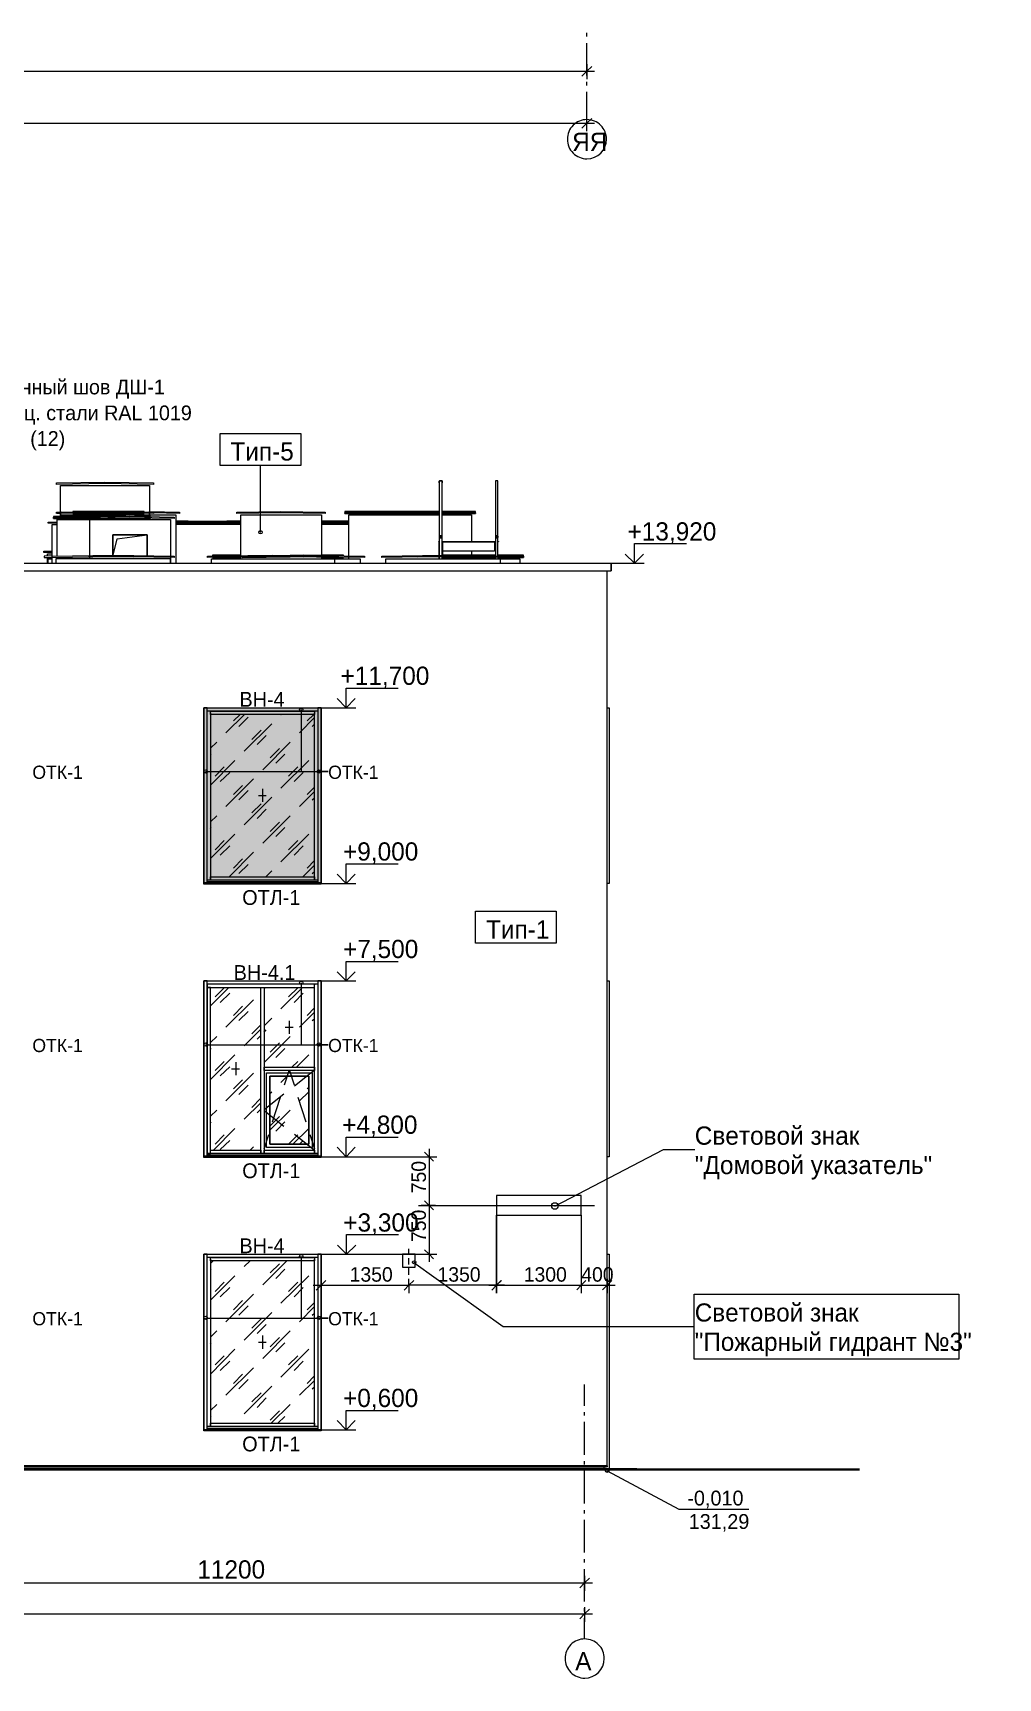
# Model space of a CAD drawing. Header units: millimetres. Extents: x 2294 to 908349, y -83289 to 219220.
# Drawn here: x 399182 to 414501, y 39424 to 65535 of the extents above; entities that cross this region are included whole.
import ezdxf

# ---------------------------------------------------------------- set-up
doc = ezdxf.new("R2010")
doc.units = ezdxf.units.MM
doc.layers.add('PDF _Геометрия', color=7, linetype='Continuous')
doc.layers.add('PDF _Текст', color=7, linetype='Continuous')

msp = doc.modelspace()

# ---------------------------------------------------------------- hatches: boundary and pattern name
at = {"transparency": 33554551}
h = msp.add_hatch(color=3, dxfattribs=at)
h.dxf.hatch_style = 1
h.paths.add_polyline_path([(401894.5, 54829.3), (403752.4, 54829.3), (403752.4, 52022.8), (401894.5, 52022.8)])

# ---------------------------------------------------------------- linework, layer by layer
at = {"layer": 'PDF _Геометрия', "lineweight": 9}
for points in [[(407975.4, 65478.5), (407975.4, 65535.3)], [(407975.4, 64857.7), (407975.4, 65373.6)], [(407975.4, 65037), (407975.4, 64927.7), (407975.4, 64800.9)], [(317601.8, 64927.7), (367909.9, 64927.7), (368373.3, 64927.7), (408097.8, 64927.7)], [(407975.4, 64700.4), (407975.4, 64757.2)], [(407975.4, 63974.7), (407975.4, 64101.5), (407975.4, 64153.9), (407975.4, 64599.8)], [(317601.8, 64101.5), (408097.8, 64101.5)], [(402795.1, 57605.3), (402795.1, 58672)], [(399621.3, 57937.5), (399621.3, 57928.8), (399621.3, 58352.8), (399726.2, 58352.8), (400924, 58352.8), (401033.3, 58352.8), (401033.3, 57928.8), (401033.3, 57937.5), (401509.8, 57928.8), (401509.8, 57906.9), (401094.5, 57915.7)], [(405632.2, 58396.5), (405632.2, 58422.8), (405636.6, 58422.8), (405636.6, 58427.2), (405641, 58427.2), (405667.2, 58427.2), (405641, 58427.2), (405636.6, 58427.2), (405636.6, 58422.8), (405632.2, 58422.8), (405632.2, 57544.1)], [(405675.9, 57544.1), (405675.9, 58422.8), (405675.9, 58427.2), (405671.6, 58427.2), (405667.2, 58427.2), (405671.6, 58427.2), (405675.9, 58427.2), (405675.9, 58422.8), (405675.9, 58396.5)], [(406563.4, 57544.1), (406563.4, 58422.8), (406563.4, 58427.2), (406559, 58427.2), (406554.6, 58427.2), (406532.8, 58427.2), (406528.4, 58427.2), (406524, 58427.2), (406524, 58422.8), (406524, 57544.1)], [(399568.8, 57753.9), (399424.6, 57753.9), (399424.6, 57771.4), (399568.8, 57775.8)], [(399485.8, 57120), (399485.8, 57732.1), (399568.8, 57732.1)], [(400657.4, 57858.8), (399507.6, 57858.8), (399507.6, 57850.1), (400023.5, 57850.1), (400722.9, 57863.2), (401426.8, 57850.1), (401426.8, 57828.2), (400722.9, 57841.4), (400023.5, 57828.2), (400023.5, 57850.1)], [(399507.6, 57841.4), (399507.6, 57828.2), (401046.4, 57828.2), (401046.4, 57837), (401046.4, 57828.2), (399507.6, 57828.2), (399507.6, 57850.1)], [(399813.7, 57911.3), (399555.7, 57906.9), (399555.7, 57928.8), (399813.7, 57933.2)], [(399621.3, 57906.9), (399568.8, 57906.9)], [(399568.8, 57233.7), (399568.8, 57810.8), (399678.1, 57810.8), (400875.9, 57810.8)], [(399621.3, 57858.8), (399621.3, 57906.9), (399621.3, 57858.8), (399621.3, 57885.1), (399726.2, 57885.1), (400924, 57885.1), (401033.3, 57885.1)], [(399621.3, 57810.8), (399621.3, 57828.2)], [(399625.7, 57885.1), (401028.9, 57885.1)], [(399813.7, 57915.7), (399813.7, 57906.9), (400950.3, 57906.9), (400950.3, 57928.8), (401094.5, 57928.8), (401094.5, 57906.9), (400950.3, 57911.3)], [(399813.7, 57928.8), (399813.7, 57906.9), (400950.3, 57906.9), (400950.3, 57915.7)], [(399879.2, 57858.8), (399879.2, 57885.1), (399984.1, 57885.1), (400779.8, 57885.1), (400889.1, 57885.1), (400889.1, 57858.8)], [(399879.2, 57810.8), (399879.2, 57828.2)], [(399883.6, 57885.1), (400884.7, 57885.1)], [(400014.7, 57885.1), (400635.5, 57885.1)], [(400084.7, 57242.5), (400084.7, 57810.8), (400194, 57810.8), (401256.3, 57810.8), (401365.6, 57810.8), (401365.6, 57233.7)], [(401046.4, 57858.8), (400792.9, 57858.8)], [(400889.1, 57828.2), (400889.1, 57810.8)], [(401033.3, 57858.8), (401033.3, 57906.9), (401033.3, 57858.8), (401033.3, 57885.1), (401339.3, 57885.1), (401448.6, 57885.1), (401448.6, 57120)], [(401033.3, 57828.2), (401033.3, 57810.8)], [(402480.3, 57784.5), (402261.7, 57784.5), (402261.7, 57780.2), (401645.3, 57780.2), (401645.3, 57784.5), (401448.6, 57784.5)], [(401448.6, 57771.4), (402480.3, 57771.4)], [(402480.3, 57732.1), (401448.6, 57732.1)], [(401645.3, 57780.2), (402261.7, 57780.2)], [(402480.3, 57238.1), (402480.3, 57885.1), (402589.6, 57885.1), (403651.9, 57885.1), (403761.2, 57885.1), (403761.2, 57242.5)], [(404194, 57784.5), (403761.2, 57784.5)], [(403761.2, 57771.4), (404194, 57771.4)], [(404194, 57732.1), (403761.2, 57732.1)], [(405636.6, 57941.9), (404132.8, 57941.9), (404132.8, 57928.8), (405636.6, 57928.8)], [(404132.8, 57928.8), (404132.8, 57906.9), (405636.6, 57906.9), (404132.8, 57906.9), (404132.8, 57920)], [(404194, 57233.7), (404194, 57885.1), (404303.3, 57885.1), (405636.6, 57885.1), (404198.3, 57885.1)], [(405675.9, 57928.8), (406209.3, 57928.8), (406209.3, 57941.9), (405675.9, 57941.9)], [(406209.3, 57920), (406209.3, 57906.9), (405675.9, 57906.9), (406209.3, 57906.9), (406209.3, 57928.8)], [(406139.3, 57885.1), (405675.9, 57885.1), (406038.8, 57885.1), (406143.7, 57885.1), (406143.7, 57456.7)], [(400456.3, 57246.8), (400517.5, 57504.7), (400998.3, 57570.3)], [(405627.8, 57316.8), (405627.8, 57246.8), (405627.8, 57456.7), (405636.6, 57456.7), (405623.5, 57456.7), (405623.5, 57461), (405636.6, 57461)], [(405632.2, 57640.3), (405632.2, 57614), (405632.2, 57246.8)], [(405675.9, 57246.8), (405675.9, 57614), (405675.9, 57640.3)], [(405675.9, 57461), (406524, 57461)], [(406524, 57456.7), (405675.9, 57456.7), (405684.7, 57456.7), (405684.7, 57246.8), (405684.7, 57251.2), (406510.9, 57251.2), (406510.9, 57233.7)], [(406524, 57640.3), (406524, 57614), (406524, 57233.7)], [(406563.4, 57233.7), (406563.4, 57614), (406563.4, 57640.3)], [(406563.4, 57461), (406572.1, 57461), (406572.1, 57456.7), (406563.4, 57456.7)], [(399485.8, 57290.5), (399354.6, 57286.2), (399354.6, 57308), (399485.8, 57312.4)], [(399485.8, 57233.7), (399359, 57229.3), (399359, 57211.9), (399485.8, 57211.9), (399485.8, 57229.3), (400456.3, 57246.8), (401426.8, 57229.3), (401426.8, 57211.9), (400456.3, 57225), (400784.1, 57220.6)], [(399415.8, 57233.7), (399415.8, 57268.7), (399485.8, 57268.7)], [(399415.8, 57120), (399415.8, 57211.9)], [(399424.6, 57120), (399424.6, 57190), (399485.8, 57190)], [(399485.8, 57211.9), (400456.3, 57225), (400062.8, 57220.6)], [(401365.6, 57211.9), (401365.6, 57120), (401365.6, 57190), (401256.3, 57190), (399656.3, 57190), (399547, 57190), (399547, 57120)], [(399568.8, 57190), (399568.8, 57211.9)], [(400062.8, 57238.1), (400456.3, 57246.8), (400784.1, 57242.5)], [(400084.7, 57190), (400084.7, 57220.6)], [(402594, 57220.6), (402991.8, 57225), (401951.4, 57211.9), (401951.4, 57229.3), (402991.8, 57246.8), (404027.8, 57229.3), (404027.8, 57211.9), (402991.8, 57225), (403472.7, 57220.6)], [(402016.9, 57120), (402016.9, 57190), (402121.8, 57190), (403857.4, 57190), (403966.6, 57190), (403966.6, 57120)], [(402480.3, 57246.8), (402034.4, 57246.8), (402034.4, 57233.7)], [(402480.3, 57190), (402480.3, 57220.6)], [(402502.2, 57220.6), (402502.2, 57211.9), (403262.8, 57220.6), (403061.7, 57220.6)], [(402594, 57242.5), (402991.8, 57246.8), (403472.7, 57238.1)], [(402672.7, 57190), (404272.7, 57190), (404377.6, 57190), (404377.6, 57120)], [(403835.5, 57242.5), (403472.7, 57246.8), (403262.8, 57242.5), (403472.7, 57246.8), (404443.1, 57229.3), (404443.1, 57211.9), (404027.8, 57216.2)], [(404110.9, 57238.1), (404110.9, 57246.8), (403761.2, 57246.8)], [(403761.2, 57216.2), (403761.2, 57190)], [(404194, 57190), (404194, 57216.2)], [(405282.5, 57220.6), (405689, 57225), (404718.6, 57211.9), (404718.6, 57229.3), (405689, 57246.8), (406663.9, 57229.3), (406969.9, 57229.3), (406969.9, 57246.8), (406563.4, 57246.8)], [(404784.1, 57120), (404784.1, 57190), (404889, 57190), (406493.4, 57190), (406598.3, 57190), (406598.3, 57120)], [(405282.5, 57238.1), (405689, 57246.8), (406161.2, 57238.1)], [(405632.2, 57225), (405632.2, 57190)], [(405675.9, 57190), (405675.9, 57225)], [(406510.9, 57211.9), (406510.9, 57198.7), (405684.7, 57198.7), (405684.7, 57225), (405684.7, 57190)], [(406663.9, 57229.3), (406663.9, 57211.9), (405689, 57225), (406161.2, 57216.2)], [(406143.7, 57312.4), (406143.7, 57251.2)], [(406524, 57211.9), (406510.9, 57211.9), (406524, 57211.9), (406524, 57190), (406143.7, 57190), (406143.7, 57198.7)], [(406524, 57246.8), (406510.9, 57246.8)], [(406969.9, 57229.3), (406969.9, 57211.9), (406563.4, 57211.9), (406563.4, 57190), (406799.4, 57190), (406908.7, 57190), (406908.7, 57120)], [(406563.4, 57211.9), (406969.9, 57211.9), (406969.9, 57225)], [(407826.7, 57120), (408648.6, 57120), (408731.7, 57120), (408731.7, 57430.4), (409557.9, 57430.4)], [(356452, 56997.6), (356452, 57120), (408360.1, 57120), (408360.1, 56997.6)], [(356452, 57120), (356452, 56997.6), (408360.1, 56997.6), (408360.1, 57120)], [(378178.7, 44407.5), (378178.7, 42794.4), (378196.2, 42794.4), (396233.3, 42794.4), (396233.3, 56997.6), (396233.3, 42790), (396250.8, 42790), (396250.8, 56997.6), (396250.8, 42794.4), (408298.9, 42794.4), (408298.9, 56997.6)], [(408574.3, 57120), (408884.7, 57120)], [(403551.3, 54825), (403870.5, 54825), (404154.6, 54825), (404154.6, 55135.4), (404980.9, 55135.4)], [(401999.4, 54746.3), (401999.4, 52088.4), (401947, 52088.4), (401947, 54746.3), (401947, 54825), (401894.5, 54825), (401894.5, 54746.3), (401894.5, 52114.6), (401894.5, 52035.9), (401894.5, 54825), (403756.8, 54825), (403756.8, 52035.9), (403756.8, 52114.6), (403756.8, 54746.3), (403756.8, 54825), (403704.4, 54825), (403704.4, 54746.3), (403704.4, 52088.4), (403651.9, 52088.4), (403651.9, 54746.3)], [(401947, 52049), (401947, 52114.6), (401947, 54746.3)], [(403651.9, 54763.8), (403651.9, 54772.5), (403651.9, 54720.1), (401999.4, 54720.1), (401999.4, 54772.5), (403651.9, 54772.5)], [(401999.4, 54763.8), (401999.4, 54772.5)], [(402244.2, 54427.2), (402541.5, 54720.1)], [(402366.6, 54615.1), (402471.6, 54720.1)], [(402449.7, 54527.7), (402598.3, 54676.3)], [(403118.6, 54720.1), (403122.9, 54720.1)], [(403411.5, 54427.2), (403651.9, 54667.6)], [(403437.7, 54794.4), (403437.7, 53810.8), (403870.5, 53810.8), (403721.8, 53810.8)], [(403533.9, 54615.1), (403638.8, 54720.1)], [(403704.4, 54746.3), (403704.4, 52114.6), (403704.4, 52049)], [(403997.2, 54825), (404307.6, 54825)], [(408298.9, 54825), (408329.5, 54825), (408329.5, 54746.3), (408329.5, 53430.4), (408329.5, 52114.6), (408329.5, 52035.9), (408298.9, 52035.9)], [(402537.1, 54134.3), (402974.3, 54571.4)], [(402655.2, 54322.2), (402803.8, 54470.9)], [(402742.6, 54239.2), (402886.9, 54383.4)], [(403616.9, 54527.7), (403651.9, 54562.7)], [(401999.4, 54182.4), (402100, 54278.5)], [(401999.4, 54077.4), (402012.6, 54090.5)], [(402830, 53841.4), (403267.2, 54278.5)], [(402948.1, 54029.3), (403096.7, 54178)], [(403035.5, 53946.3), (403179.8, 54090.5)], [(401920.7, 53810.8), (403870.5, 53810.8)], [(401999.4, 53596.6), (402388.5, 53990)], [(402073.8, 53740.8), (402218, 53885.1)], [(402156.8, 53653.4), (402305.4, 53797.7)], [(403118.6, 53548.5), (403560.1, 53990)], [(403241, 53740.8), (403385.2, 53885.1)], [(403328.4, 53653.4), (403472.7, 53797.7)], [(402244.2, 53259.9), (402681.4, 53697.1)], [(402366.6, 53447.9), (402510.9, 53592.2)], [(402825.7, 53535.4), (402825.7, 53329.9)], [(403533.9, 53447.9), (403651.9, 53566)], [(402449.7, 53360.5), (402598.3, 53509.1)], [(402537.1, 52967.1), (402974.3, 53404.2)], [(402655.2, 53155), (402803.8, 53299.3)], [(402764.5, 53430.4), (402886.9, 53430.4)], [(403411.5, 53259.9), (403651.9, 53496)], [(403616.9, 53360.5), (403651.9, 53395.5)], [(401999.4, 53015.1), (402100, 53111.3)], [(402742.6, 53067.6), (402886.9, 53216.2)], [(402830, 52674.2), (403267.2, 53111.3)], [(402948.1, 52862.1), (403096.7, 53010.8)], [(401999.4, 52910.2), (402012.6, 52923.3)], [(401999.4, 52429.4), (402388.5, 52818.4)], [(403035.5, 52779.1), (403179.8, 52923.3)], [(403118.6, 52381.3), (403560.1, 52818.4)], [(402073.8, 52569.2), (402218, 52717.9)], [(402156.8, 52486.2), (402305.4, 52630.4)], [(402296.7, 52140.8), (402681.4, 52529.9)], [(403241, 52569.2), (403385.2, 52717.9)], [(403328.4, 52486.2), (403472.7, 52630.4)], [(402366.6, 52280.7), (402510.9, 52425)], [(402449.7, 52193.3), (402598.3, 52337.5)], [(402878.1, 52140.8), (402974.3, 52237)], [(403463.9, 52140.8), (403651.9, 52328.8)], [(403533.9, 52280.7), (403651.9, 52398.7)], [(403616.9, 52193.3), (403651.9, 52223.9)], [(403678.1, 52035.9), (403901.1, 52035.9), (404154.6, 52035.9), (404154.6, 52346.3), (404980.9, 52346.3)], [(403756.8, 52031.5), (403756.8, 52022.8), (401894.5, 52022.8), (401894.5, 52049), (401894.5, 52053.4)], [(401894.5, 52049), (403756.8, 52049)], [(401894.5, 52022.8), (401894.5, 52031.5)], [(403704.4, 52088.4), (401947, 52088.4)], [(403704.4, 52062.1), (401947, 52062.1), (403704.4, 52062.1)], [(403704.4, 52062.1), (401947, 52062.1)], [(403756.8, 52053.4), (403756.8, 52049), (403756.8, 52022.8)], [(403997.2, 52035.9), (404307.6, 52035.9)], [(403472.7, 50488.4), (403853, 50488.4), (404154.6, 50488.4), (404154.6, 50798.8), (404980.9, 50798.8)], [(401947, 47712.4), (401947, 47778), (401947, 49093.8), (401947, 47751.8), (401999.4, 47751.8), (401999.4, 49093.8), (401999.4, 50383.5), (401947, 50383.5), (401947, 49093.8), (401947, 50409.7), (401947, 50488.4), (401894.5, 50488.4), (401894.5, 50409.7), (401894.5, 49093.8), (401894.5, 47778), (401894.5, 47699.3), (401894.5, 50488.4), (403756.8, 50488.4), (403756.8, 47699.3), (403756.8, 47778), (403756.8, 49093.8), (403756.8, 50409.7), (403756.8, 50488.4), (403704.4, 50488.4), (403704.4, 50409.7), (403704.4, 49093.8), (403704.4, 47751.8), (403651.9, 47751.8), (403651.9, 49093.8), (403651.9, 50409.7)], [(403437.7, 50457.8), (403437.7, 49474.2), (403870.5, 49474.2), (403721.8, 49474.2)], [(403651.9, 50435.9), (403651.9, 50427.2)], [(403704.4, 50409.7), (403704.4, 49093.8), (403704.4, 47778), (403704.4, 47712.4)], [(403997.2, 50488.4), (404307.6, 50488.4)], [(408298.9, 50488.4), (408329.5, 50488.4), (408329.5, 50409.7), (408329.5, 49093.8), (408329.5, 47778), (408329.5, 47699.3), (408298.9, 47699.3)], [(401999.4, 50094.9), (402292.3, 50383.5)], [(402073.8, 50234.8), (402218, 50379.1)], [(402156.8, 50147.4), (402305.4, 50296)], [(402244.2, 49753.9), (402681.4, 50191.1)], [(402851.9, 50361.6), (402873.8, 50383.5)], [(403118.6, 50046.8), (403459.5, 50383.5)], [(403241, 50234.8), (403385.2, 50379.1)], [(403328.4, 50147.4), (403472.7, 50296)], [(402366.6, 49941.9), (402510.9, 50086.2)], [(402449.7, 49858.9), (402598.3, 50003.1)], [(402851.9, 49775.8), (402974.3, 49898.2)], [(403411.5, 49753.9), (403651.9, 49994.4)], [(403533.9, 49941.9), (403651.9, 50060)], [(403616.9, 49858.9), (403651.9, 49889.5)], [(402537.1, 49461.1), (402799.4, 49723.3)], [(402655.2, 49649), (402799.4, 49793.3)], [(402742.6, 49566), (402799.4, 49622.8)], [(402851.9, 49675.3), (402886.9, 49710.2)], [(403188.5, 49753.9), (403315.3, 49753.9)], [(403249.7, 49854.5), (403249.7, 49649)], [(401920.7, 49474.2), (403870.5, 49474.2)], [(401999.4, 49509.1), (402100, 49605.3)], [(401999.4, 49404.2), (402012.6, 49417.3)], [(402851.9, 49194.4), (403267.2, 49605.3)], [(402948.1, 49356.1), (403096.7, 49504.8)], [(403035.5, 49273.1), (403179.8, 49417.3)], [(401999.4, 48923.3), (402388.5, 49316.8)], [(402073.8, 49067.6), (402218, 49211.9)], [(402156.8, 48980.2), (402305.4, 49124.4)], [(402336, 49093.8), (402462.8, 49093.8)], [(402401.6, 49198.8), (402401.6, 48993.3)], [(403293.4, 49120.1), (403385.2, 49211.9)], [(403363.4, 49120.1), (403560.1, 49316.8)], [(403468.3, 49120.1), (403472.7, 49124.4)], [(402244.2, 48586.7), (402681.4, 49023.9)], [(402366.6, 48774.7), (402510.9, 48919)], [(402449.7, 48687.3), (402598.3, 48835.9)], [(403118.6, 48875.3), (403219.1, 48975.8)], [(403175.4, 48840.3), (403249.7, 49067.6)], [(403254.1, 49067.6), (403328.4, 48840.3)], [(403647.5, 49067.6), (403332.8, 48818.4)], [(402655.2, 48481.8), (402799.4, 48626.1)], [(403166.6, 48691.7), (402851.9, 48442.5)], [(402943.7, 48700.4), (402974.3, 48731)], [(402987.4, 48250.1), (403114.2, 48643.6)], [(403389.6, 48643.6), (403516.4, 48250.1)], [(403411.5, 48586.7), (403560.1, 48731)], [(403533.9, 48774.7), (403560.1, 48800.9)], [(401999.4, 48341.9), (402100, 48438.1)], [(402537.1, 48293.8), (402799.4, 48556.1)], [(402742.6, 48394.4), (402799.4, 48451.2)], [(403166.6, 48180.2), (402851.9, 48429.4)], [(402943.7, 48119), (403267.2, 48438.1)], [(402948.1, 48188.9), (403096.7, 48337.6)], [(401999.4, 48237), (402012.6, 48250.1)], [(402047.5, 47804.2), (402388.5, 48145.2)], [(402851.9, 47826.1), (402926.2, 48053.4)], [(403035.5, 48105.9), (403179.8, 48250.1)], [(403306.5, 47896), (403560.1, 48145.2)], [(403647.5, 47804.2), (403332.8, 48053.4)], [(403577.6, 48053.4), (403651.9, 47826.1)], [(402073.8, 47896), (402218, 48044.7)], [(402156.8, 47813), (402305.4, 47957.2)], [(402628.9, 47804.2), (402681.4, 47856.7)], [(403241, 47896), (403385.2, 48044.7)], [(403411.5, 47896), (403472.7, 47957.2)], [(403612.5, 47699.3), (403831.1, 47699.3), (404154.6, 47699.3), (404154.6, 48009.7), (404980.9, 48009.7)], [(405470.5, 47826.1), (405470.5, 46925.5), (405396.2, 46999.9)], [(407468.3, 46912.4), (409190.7, 47813), (409689, 47813)], [(401894.5, 47712.4), (401894.5, 47712.4)], [(401894.5, 47686.2), (401894.5, 47690.6)], [(403704.4, 47751.8), (401947, 47751.8)], [(403704.4, 47721.2), (401947, 47721.2), (403704.4, 47721.2)], [(403704.4, 47721.2), (401947, 47721.2)], [(403756.8, 47712.4), (403756.8, 47712.4)], [(403756.8, 47699.3), (405470.5, 47699.3), (405592.9, 47699.3)], [(403756.8, 47690.6), (403756.8, 47686.2)], [(403997.2, 47699.3), (404307.6, 47699.3)], [(405540.4, 47629.4), (405470.5, 47699.3), (405396.2, 47773.6)], [(405304.3, 46925.5), (408093.4, 46925.5)], [(405571, 46925.5), (405470.5, 46925.5), (405343.7, 46925.5)], [(405540.4, 46855.6), (405470.5, 46925.5), (405470.5, 46029.4)], [(407883.6, 46772.5), (407883.6, 45662.2), (407883.6, 45535.4)], [(403573.2, 46151.8), (403931.7, 46151.8), (404159, 46151.8), (404159, 46462.2), (404985.2, 46462.2)], [(405147, 46156.1), (405147, 46234.8)], [(405540.4, 46077.5), (405470.5, 46151.8), (405396.2, 46221.7)], [(401999.4, 46073.1), (401999.4, 43415.2), (401947, 43415.2), (401947, 46073.1), (401947, 46151.8), (401894.5, 46151.8), (401894.5, 46073.1), (401894.5, 43441.4), (401894.5, 43362.7), (401894.5, 46151.8), (403756.8, 46151.8), (403756.8, 43362.7), (403756.8, 43441.4), (403756.8, 46073.1), (403756.8, 46151.8), (403704.4, 46151.8), (403704.4, 46073.1), (403704.4, 43415.2), (403651.9, 43415.2), (403651.9, 46073.1)], [(401947, 43371.4), (401947, 43441.4), (401947, 46073.1)], [(403651.9, 46090.6), (403651.9, 46099.3), (403651.9, 46046.9), (401999.4, 46046.9), (401999.4, 46099.3), (403651.9, 46099.3)], [(401999.4, 46090.6), (401999.4, 46099.3)], [(401999.4, 46003.1), (402043.2, 46046.9)], [(402537.1, 45955), (402628.9, 46046.9)], [(402830, 45666.5), (403210.4, 46046.9)], [(402948.1, 45854.5), (403096.7, 45998.8)], [(403437.7, 46116.8), (403437.7, 45137.6), (403870.5, 45137.6), (403721.8, 45137.6)], [(403704.4, 46073.1), (403704.4, 43441.4), (403704.4, 43371.4)], [(403756.8, 46151.8), (405470.5, 46151.8), (405592.9, 46151.8)], [(404001.6, 46151.8), (404312, 46151.8)], [(405147, 45990), (405147, 46090.6)], [(405230, 46020.6), (406646.4, 45002), (409675.9, 45002)], [(408298.9, 46151.8), (408329.5, 46151.8), (408329.5, 46073.1), (408329.5, 45146.3), (408329.5, 42741.9), (408246.4, 42741.9), (408246.4, 42772.5)], [(401999.4, 45902.6), (402012.6, 45915.7)], [(401999.4, 45421.7), (402388.5, 45810.8)], [(402073.8, 45561.6), (402218, 45705.9)], [(403035.5, 45767.1), (403179.8, 45915.7)], [(403118.6, 45373.6), (403560.1, 45810.8)], [(403241, 45561.6), (403385.2, 45705.9)], [(403756.8, 45771.4), (403756.8, 45662.2), (403756.8, 45535.4)], [(405147, 45823.9), (405147, 45928.8)], [(406668.3, 45662.2), (405147, 45662.2), (405147, 45679.6), (405147, 45762.7)], [(406615.8, 45732.1), (406541.5, 45662.2), (406471.6, 45587.8)], [(407957.9, 45732.1), (407883.6, 45662.2), (408421.3, 45662.2)], [(408368.8, 45732.1), (408298.9, 45662.2), (408224.6, 45587.8)], [(408298.9, 45762.7), (408298.9, 45662.2), (408298.9, 45535.4)], [(402156.8, 45474.2), (402305.4, 45622.8)], [(402244.2, 45080.7), (402681.4, 45517.9)], [(403328.4, 45474.2), (403472.7, 45622.8)], [(403630, 45662.2), (405147, 45662.2), (405147, 45535.4)], [(406419.1, 45662.2), (407883.6, 45662.2), (407813.6, 45587.8)], [(402366.6, 45268.7), (402510.9, 45417.3)], [(402449.7, 45185.7), (402598.3, 45329.9)], [(402537.1, 44787.8), (402974.3, 45225)], [(403411.5, 45080.7), (403651.9, 45321.2)], [(403533.9, 45268.7), (403651.9, 45386.7)], [(403616.9, 45185.7), (403651.9, 45216.3)], [(401920.7, 45137.6), (403870.5, 45137.6)], [(401999.4, 44835.9), (402100, 44936.5)], [(402655.2, 44975.8), (402803.8, 45124.5)], [(402742.6, 44892.8), (402886.9, 45037)], [(402830, 44494.9), (403267.2, 44936.5)], [(401999.4, 44731), (402012.6, 44744.1)], [(402764.5, 44757.2), (402886.9, 44757.2)], [(402825.7, 44862.2), (402825.7, 44652.3)], [(402948.1, 44682.9), (403096.7, 44831.6)], [(403035.5, 44599.9), (403179.8, 44744.1)], [(401999.4, 44250.1), (402388.5, 44643.6)], [(402073.8, 44394.4), (402218, 44538.7)], [(402156.8, 44307), (402305.4, 44455.6)], [(403118.6, 44202), (403560.1, 44643.6)], [(403241, 44394.4), (403385.2, 44538.7)], [(403328.4, 44307), (403472.7, 44455.6)], [(402244.2, 43913.5), (402681.4, 44350.7)], [(402366.6, 44101.5), (402510.9, 44245.8)], [(402449.7, 44014.1), (402598.3, 44162.7)], [(403411.5, 43913.5), (403651.9, 44149.6)], [(403533.9, 44101.5), (403651.9, 44219.5)], [(402537.1, 43620.6), (402974.3, 44057.8)], [(402655.2, 43808.6), (402803.8, 43952.9)], [(402742.6, 43721.2), (402886.9, 43869.8)], [(403616.9, 44014.1), (403651.9, 44049)], [(407936, 43747.4), (407936, 44084)], [(401999.4, 43668.7), (402100, 43764.9)], [(402948.1, 43515.7), (403096.7, 43664.3)], [(402965.6, 43467.6), (403267.2, 43764.9)], [(403625.7, 43362.7), (404119.7, 43362.7), (404154.6, 43362.7), (404154.6, 43673.1), (404980.9, 43673.1)], [(407936, 43590), (407936, 43646.9)], [(403756.8, 43354), (403756.8, 43349.6), (401894.5, 43349.6), (401894.5, 43371.4), (401894.5, 43375.8)], [(401894.5, 43371.4), (403756.8, 43371.4)], [(401894.5, 43349.6), (401894.5, 43354)], [(403704.4, 43415.2), (401947, 43415.2)], [(403704.4, 43384.6), (401947, 43384.6), (403704.4, 43384.6)], [(403704.4, 43384.6), (401947, 43384.6)], [(401999.4, 43563.8), (402012.6, 43576.9)], [(402384.1, 43467.6), (402388.5, 43472)], [(403070.5, 43467.6), (403179.8, 43576.9)], [(403551.3, 43467.6), (403560.1, 43472)], [(403756.8, 43375.8), (403756.8, 43371.4), (403756.8, 43349.6)], [(403997.2, 43362.7), (404307.6, 43362.7)], [(407936, 42969.3), (407936, 43489.5)], [(407936, 42811.9), (407936, 42868.7)], [(407936, 42195.5), (407936, 42711.3)], [(408277, 42781.3), (408277, 42776.9)], [(408290.1, 42794.4), (408290.1, 42794.4)], [(408290.1, 42794.4), (408290.1, 42794.4)], [(408298.9, 42711.3), (409435.5, 42103.7)], [(407936, 42038.1), (407936, 42090.6)], [(410545.9, 42099.3), (409435.5, 42099.3)], [(407936, 41417.4), (407936, 41933.2)], [(407936, 41260), (407936, 41312.4)], [(407936, 40639.2), (407936, 41155.1)], [(407936, 41045.8), (407936, 40936.5), (407936, 40809.7)], [(317562.5, 40936.5), (330130.8, 40936.5), (336272.8, 40936.5), (348976.6, 40936.5), (356876, 40936.5), (372517.5, 40936.5), (378712.1, 40936.5), (396115.3, 40936.5), (396373.2, 40936.5), (408062.8, 40936.5)], [(407936, 40551.8), (407936, 40442.5), (407936, 40315.7)], [(407936, 40481.8), (407936, 40534.3)], [(317562.5, 40442.5), (408062.8, 40442.5)], [(407936, 40040.3), (407936, 40376.9)]]:
    msp.add_lwpolyline(points, dxfattribs=at)
at = {"layer": 'PDF _Геометрия', "lineweight": 18}
for points in [[(408054.1, 65002), (407975.4, 64927.7), (407896.7, 64849)], [(408054.1, 64175.8), (407975.4, 64101.5), (407896.7, 64022.8)], [(408583, 57264.3), (408731.7, 57120), (408875.9, 57264.3)], [(404010.4, 54973.6), (404154.6, 54825), (404298.9, 54973.6)], [(404010.4, 52184.5), (404154.6, 52035.9), (404298.9, 52184.5)], [(404010.4, 50632.6), (404154.6, 50488.4), (404298.9, 50632.6)], [(404010.4, 47847.9), (404154.6, 47699.3), (404298.9, 47847.9)], [(404014.7, 46296), (404159, 46151.8), (404307.6, 46296)], [(403831.1, 45736.5), (403756.8, 45662.2), (403678.1, 45583.5)], [(405225.7, 45736.5), (405147, 45662.2), (405072.7, 45583.5)], [(406620.2, 45736.5), (406541.5, 45662.2), (406467.2, 45583.5)], [(404010.4, 43511.3), (404154.6, 43362.7), (404298.9, 43511.3)], [(408014.7, 41010.8), (407936, 40936.5), (407861.7, 40857.8)], [(408014.7, 40516.8), (407936, 40442.5), (407861.7, 40363.8)]]:
    msp.add_lwpolyline(points, dxfattribs=at)
for points in [[(407975.4, 64158.3, 0.4225352), (407665, 63847.9, 0.4172634), (407975.4, 63537.5, 0.4119718), (408285.8, 63847.9, 0.4172634)], [(407940.4, 40044.7, 0.4225352), (407630, 39734.3, 0.4172634), (407940.4, 39423.9, 0.4119718), (408250.8, 39734.3, 0.4172634)]]:
    msp.add_lwpolyline(points, format="xyb", close=True, dxfattribs=at)
at = {"layer": 'PDF _Геометрия', "lineweight": 9}
for points in [[(402152.4, 59179.1), (403433.3, 59179.1), (403433.3, 58672), (402152.4, 58672)], [(400325.1, 58405.3), (401094.5, 58392.2), (401094.5, 58370.3), (400325.1, 58383.4), (399555.7, 58370.3), (399555.7, 58392.2)], [(399621.3, 57828.2), (399621.3, 57810.8)], [(399813.7, 57928.8), (400950.3, 57928.8), (400950.3, 57937.5), (399813.7, 57937.5)], [(400325.1, 57941.9), (400124, 57937.5)], [(400526.2, 57937.5), (400325.1, 57941.9)], [(401033.3, 57810.8), (401033.3, 57828.2)], [(402480.3, 57753.9), (401448.6, 57753.9)], [(403118.6, 57937.5), (403822.4, 57928.8), (403822.4, 57906.9), (403118.6, 57920), (402419.1, 57906.9), (402419.1, 57928.8)], [(404194, 57753.9), (403761.2, 57753.9)], [(400998.3, 57570.3), (400451.9, 57570.3), (400451.9, 57246.8), (400451.9, 57570.3), (400998.3, 57570.3), (400998.3, 57238.1)], [(405632.2, 57526.6), (405636.6, 57526.6), (405636.6, 57522.2), (405641, 57522.2), (405667.2, 57522.2), (405671.6, 57522.2), (405675.9, 57526.6), (405675.9, 57544.1), (405675.9, 57548.5), (405671.6, 57548.5), (405671.6, 57552.8), (405667.2, 57552.8), (405641, 57552.8), (405636.6, 57552.8), (405636.6, 57548.5), (405632.2, 57544.1)], [(405671.6, 57544.1), (405671.6, 57526.6), (405667.2, 57526.6), (405641, 57526.6), (405636.6, 57526.6), (405636.6, 57544.1), (405636.6, 57548.5), (405641, 57548.5), (405667.2, 57548.5), (405671.6, 57548.5)], [(405684.7, 57456.7), (406510.9, 57456.7), (406510.9, 57312.4), (405684.7, 57312.4)], [(406524, 57526.6), (406524, 57522.2), (406528.4, 57522.2), (406532.8, 57522.2), (406554.6, 57522.2), (406559, 57522.2), (406563.4, 57522.2), (406563.4, 57526.6), (406563.4, 57544.1), (406563.4, 57548.5), (406559, 57552.8), (406554.6, 57552.8), (406532.8, 57552.8), (406528.4, 57552.8), (406524, 57548.5), (406524, 57544.1)], [(406559, 57544.1), (406559, 57526.6), (406554.6, 57526.6), (406532.8, 57526.6), (406528.4, 57526.6), (406528.4, 57544.1), (406528.4, 57548.5), (406532.8, 57548.5), (406554.6, 57548.5), (406559, 57548.5)], [(402480.3, 57211.9), (402034.4, 57211.9)], [(404110.9, 57211.9), (404110.9, 57216.2), (404110.9, 57211.9), (403761.2, 57211.9)], [(405627.8, 57190), (405627.8, 57225)], [(401973.2, 54825), (403704.4, 54825), (403704.4, 54772.5), (401973.2, 54772.5), (401947, 54772.5), (401947, 54825)], [(403651.9, 52088.4), (401999.4, 52088.4), (401999.4, 52140.8), (403651.9, 52140.8)], [(406209.3, 51594.4), (407485.8, 51594.4), (407485.8, 51087.3), (406209.3, 51087.3)], [(402825.7, 50435.9), (401947, 50435.9), (401947, 50383.5), (402825.7, 50383.5), (403651.9, 50383.5), (403651.9, 50435.9), (402825.7, 50435.9), (401973.2, 50435.9), (401947, 50435.9), (401947, 50488.4), (401973.2, 50488.4), (402825.7, 50488.4), (403678.1, 50488.4), (403704.4, 50488.4), (403704.4, 50435.9), (403678.1, 50435.9)], [(402851.9, 47751.8), (402799.4, 47751.8), (401999.4, 47751.8), (401999.4, 47804.2), (402799.4, 47804.2), (402799.4, 47751.8), (402799.4, 49093.8), (402799.4, 50383.5), (402851.9, 50383.5), (402851.9, 49093.8)], [(403651.9, 49067.6), (402851.9, 49067.6), (402851.9, 49120.1), (403651.9, 49120.1)], [(402891.2, 49028.3), (403612.5, 49028.3), (403612.5, 47843.6), (402891.2, 47843.6)], [(403612.5, 49028.3), (403612.5, 47843.6), (402891.2, 47843.6), (402891.2, 49028.3)], [(403560.1, 48975.8), (402943.7, 48975.8), (402943.7, 47896), (403560.1, 47896)], [(402943.7, 47896), (402943.7, 48975.8), (403560.1, 48975.8), (403560.1, 47896)], [(403651.9, 47751.8), (402851.9, 47751.8), (402851.9, 47804.2), (403651.9, 47804.2)], [(403756.8, 47686.2), (401894.5, 47686.2), (401894.5, 47712.4), (403756.8, 47712.4)], [(407883.6, 47082.9), (406541.5, 47082.9), (406541.5, 46772.5), (407883.6, 46772.5)], [(406541.5, 46772.5), (406541.5, 45662.2), (406541.5, 45535.4), (406541.5, 45662.2)], [(401973.2, 46151.8), (403704.4, 46151.8), (403704.4, 46099.3), (401973.2, 46099.3), (401947, 46099.3), (401947, 46151.8)], [(405251.9, 46151.8), (405046.4, 46151.8), (405046.4, 45946.3), (405251.9, 45946.3)], [(409675.9, 45517.9), (413877, 45517.9), (413877, 44486.2), (409675.9, 44486.2)], [(403651.9, 43415.2), (401999.4, 43415.2), (401999.4, 43467.6), (403651.9, 43467.6)], [(408277, 42772.5), (378200.6, 42772.5), (378200.6, 42794.4), (408277, 42794.4)], [(396250.8, 42794.4), (408277, 42794.4)], [(408290.1, 42794.4), (408277, 42794.4)], [(408294.5, 42794.4), (408294.5, 42776.9), (408290.1, 42781.3), (408290.1, 42776.9), (408294.5, 42772.5), (408298.9, 42772.5), (408298.9, 42794.4), (408290.1, 42794.4)]]:
    msp.add_lwpolyline(points, close=True, dxfattribs=at)
at = {"layer": 'PDF _Геометрия', "lineweight": 40}
for points in [[(312810.6, 42733.2), (412298.9, 42733.2)], [(408766.6, 42741.9), (312981.1, 42741.9)]]:
    msp.add_lwpolyline(points, dxfattribs=at)
at = {"layer": 'PDF _Геометрия', "lineweight": 9}
for points in [[(402768.8, 57609.7), (402768.8, 57627.2), (402777.6, 57635.9), (402795.1, 57635.9)], [(402768.8, 57609.7), (402768.8, 57627.2), (402777.6, 57635.9), (402795.1, 57635.9)], [(402795.1, 57583.4), (402777.6, 57583.4), (402768.8, 57596.6), (402768.8, 57609.7)], [(402795.1, 57583.4), (402777.6, 57583.4), (402768.8, 57596.6), (402768.8, 57609.7)], [(402795.1, 57635.9), (402808.2, 57635.9), (402821.3, 57627.2), (402821.3, 57609.7)], [(402795.1, 57635.9), (402808.2, 57635.9), (402821.3, 57627.2), (402821.3, 57609.7)], [(402821.3, 57609.7), (402821.3, 57596.6), (402808.2, 57583.4), (402795.1, 57583.4)], [(402821.3, 57609.7), (402821.3, 57596.6), (402808.2, 57583.4), (402795.1, 57583.4)], [(403415.8, 54794.4), (403415.8, 54811.9), (403424.6, 54820.6), (403442.1, 54820.6)], [(403415.8, 54794.4), (403415.8, 54811.9), (403424.6, 54820.6), (403442.1, 54820.6)], [(403442.1, 54768.1), (403424.6, 54768.1), (403415.8, 54781.3), (403415.8, 54794.4)], [(403442.1, 54768.1), (403424.6, 54768.1), (403415.8, 54781.3), (403415.8, 54794.4)], [(403442.1, 54820.6), (403455.2, 54820.6), (403468.3, 54811.9), (403468.3, 54794.4)], [(403442.1, 54820.6), (403455.2, 54820.6), (403468.3, 54811.9), (403468.3, 54794.4)], [(403468.3, 54794.4), (403468.3, 54781.3), (403455.2, 54768.1), (403442.1, 54768.1)], [(403468.3, 54794.4), (403468.3, 54781.3), (403455.2, 54768.1), (403442.1, 54768.1)], [(401898.9, 53815.1), (401898.9, 53832.6), (401907.6, 53841.4), (401925.1, 53841.4)], [(401898.9, 53815.1), (401898.9, 53832.6), (401907.6, 53841.4), (401925.1, 53841.4)], [(401925.1, 53788.9), (401907.6, 53788.9), (401898.9, 53802), (401898.9, 53815.1)], [(401925.1, 53788.9), (401907.6, 53788.9), (401898.9, 53802), (401898.9, 53815.1)], [(401925.1, 53841.4), (401938.2, 53841.4), (401951.4, 53832.6), (401951.4, 53815.1)], [(401925.1, 53841.4), (401938.2, 53841.4), (401951.4, 53832.6), (401951.4, 53815.1)], [(401951.4, 53815.1), (401951.4, 53802), (401938.2, 53788.9), (401925.1, 53788.9)], [(401951.4, 53815.1), (401951.4, 53802), (401938.2, 53788.9), (401925.1, 53788.9)], [(403695.6, 53815.1), (403695.6, 53832.6), (403704.4, 53841.4), (403721.8, 53841.4)], [(403695.6, 53815.1), (403695.6, 53832.6), (403704.4, 53841.4), (403721.8, 53841.4)], [(403721.8, 53788.9), (403704.4, 53788.9), (403695.6, 53802), (403695.6, 53815.1)], [(403721.8, 53788.9), (403704.4, 53788.9), (403695.6, 53802), (403695.6, 53815.1)], [(403721.8, 53841.4), (403735, 53841.4), (403748.1, 53832.6), (403748.1, 53815.1)], [(403721.8, 53841.4), (403735, 53841.4), (403748.1, 53832.6), (403748.1, 53815.1)], [(403748.1, 53815.1), (403748.1, 53802), (403735, 53788.9), (403721.8, 53788.9)], [(403748.1, 53815.1), (403748.1, 53802), (403735, 53788.9), (403721.8, 53788.9)], [(403415.8, 50457.8), (403415.8, 50475.3), (403424.6, 50484), (403442.1, 50484)], [(403415.8, 50457.8), (403415.8, 50475.3), (403424.6, 50484), (403442.1, 50484)], [(403442.1, 50431.5), (403424.6, 50431.5), (403415.8, 50444.7), (403415.8, 50457.8)], [(403442.1, 50431.5), (403424.6, 50431.5), (403415.8, 50444.7), (403415.8, 50457.8)], [(403442.1, 50484), (403455.2, 50484), (403468.3, 50475.3), (403468.3, 50457.8)], [(403442.1, 50484), (403455.2, 50484), (403468.3, 50475.3), (403468.3, 50457.8)], [(403468.3, 50457.8), (403468.3, 50444.7), (403455.2, 50431.5), (403442.1, 50431.5)], [(403468.3, 50457.8), (403468.3, 50444.7), (403455.2, 50431.5), (403442.1, 50431.5)], [(401898.9, 49478.5), (401898.9, 49496), (401907.6, 49504.8), (401925.1, 49504.8)], [(401898.9, 49478.5), (401898.9, 49496), (401907.6, 49504.8), (401925.1, 49504.8)], [(401925.1, 49452.3), (401907.6, 49452.3), (401898.9, 49465.4), (401898.9, 49478.5)], [(401925.1, 49452.3), (401907.6, 49452.3), (401898.9, 49465.4), (401898.9, 49478.5)], [(401925.1, 49504.8), (401938.2, 49504.8), (401951.4, 49496), (401951.4, 49478.5)], [(401925.1, 49504.8), (401938.2, 49504.8), (401951.4, 49496), (401951.4, 49478.5)], [(401951.4, 49478.5), (401951.4, 49465.4), (401938.2, 49452.3), (401925.1, 49452.3)], [(401951.4, 49478.5), (401951.4, 49465.4), (401938.2, 49452.3), (401925.1, 49452.3)], [(403695.6, 49478.5), (403695.6, 49496), (403704.4, 49504.8), (403721.8, 49504.8)], [(403695.6, 49478.5), (403695.6, 49496), (403704.4, 49504.8), (403721.8, 49504.8)], [(403721.8, 49452.3), (403704.4, 49452.3), (403695.6, 49465.4), (403695.6, 49478.5)], [(403721.8, 49452.3), (403704.4, 49452.3), (403695.6, 49465.4), (403695.6, 49478.5)], [(403721.8, 49504.8), (403735, 49504.8), (403748.1, 49496), (403748.1, 49478.5)], [(403721.8, 49504.8), (403735, 49504.8), (403748.1, 49496), (403748.1, 49478.5)], [(403748.1, 49478.5), (403748.1, 49465.4), (403735, 49452.3), (403721.8, 49452.3)], [(403748.1, 49478.5), (403748.1, 49465.4), (403735, 49452.3), (403721.8, 49452.3)], [(407415.8, 46916.8), (407415.8, 46947.4), (407437.7, 46969.3), (407468.3, 46969.3)], [(407415.8, 46916.8), (407415.8, 46947.4), (407437.7, 46969.3), (407468.3, 46969.3)], [(407468.3, 46864.3), (407437.7, 46864.3), (407415.8, 46890.6), (407415.8, 46916.8)], [(407468.3, 46864.3), (407437.7, 46864.3), (407415.8, 46890.6), (407415.8, 46916.8)], [(407468.3, 46969.3), (407494.5, 46969.3), (407520.7, 46947.4), (407520.7, 46916.8)], [(407468.3, 46969.3), (407494.5, 46969.3), (407520.7, 46947.4), (407520.7, 46916.8)], [(407520.7, 46916.8), (407520.7, 46890.6), (407494.5, 46864.3), (407468.3, 46864.3)], [(407520.7, 46916.8), (407520.7, 46890.6), (407494.5, 46864.3), (407468.3, 46864.3)], [(403415.8, 46121.2), (403415.8, 46138.7), (403424.6, 46147.4), (403442.1, 46147.4)], [(403415.8, 46121.2), (403415.8, 46138.7), (403424.6, 46147.4), (403442.1, 46147.4)], [(403442.1, 46094.9), (403424.6, 46094.9), (403415.8, 46108.1), (403415.8, 46121.2)], [(403442.1, 46094.9), (403424.6, 46094.9), (403415.8, 46108.1), (403415.8, 46121.2)], [(403442.1, 46147.4), (403455.2, 46147.4), (403468.3, 46138.7), (403468.3, 46121.2)], [(403442.1, 46147.4), (403455.2, 46147.4), (403468.3, 46138.7), (403468.3, 46121.2)], [(403468.3, 46121.2), (403468.3, 46108.1), (403455.2, 46094.9), (403442.1, 46094.9)], [(403468.3, 46121.2), (403468.3, 46108.1), (403455.2, 46094.9), (403442.1, 46094.9)], [(405208.2, 46025), (405208.2, 46038.1), (405216.9, 46046.9), (405234.4, 46046.9)], [(405208.2, 46025), (405208.2, 46038.1), (405216.9, 46046.9), (405234.4, 46046.9)], [(405234.4, 45998.8), (405216.9, 45998.8), (405208.2, 46011.9), (405208.2, 46025)], [(405234.4, 45998.8), (405216.9, 45998.8), (405208.2, 46011.9), (405208.2, 46025)], [(405234.4, 46046.9), (405247.5, 46046.9), (405260.6, 46038.1), (405260.6, 46025)], [(405234.4, 46046.9), (405247.5, 46046.9), (405260.6, 46038.1), (405260.6, 46025)], [(405260.6, 46025), (405260.6, 46011.9), (405247.5, 45998.8), (405234.4, 45998.8)], [(405260.6, 46025), (405260.6, 46011.9), (405247.5, 45998.8), (405234.4, 45998.8)], [(401898.9, 45141.9), (401898.9, 45159.4), (401907.6, 45168.2), (401925.1, 45168.2)], [(401898.9, 45141.9), (401898.9, 45159.4), (401907.6, 45168.2), (401925.1, 45168.2)], [(401925.1, 45115.7), (401907.6, 45115.7), (401898.9, 45128.8), (401898.9, 45141.9)], [(401925.1, 45115.7), (401907.6, 45115.7), (401898.9, 45128.8), (401898.9, 45141.9)], [(401925.1, 45168.2), (401938.2, 45168.2), (401951.4, 45159.4), (401951.4, 45141.9)], [(401925.1, 45168.2), (401938.2, 45168.2), (401951.4, 45159.4), (401951.4, 45141.9)], [(401951.4, 45141.9), (401951.4, 45128.8), (401938.2, 45115.7), (401925.1, 45115.7)], [(401951.4, 45141.9), (401951.4, 45128.8), (401938.2, 45115.7), (401925.1, 45115.7)], [(403695.6, 45141.9), (403695.6, 45159.4), (403704.4, 45168.2), (403721.8, 45168.2)], [(403695.6, 45141.9), (403695.6, 45159.4), (403704.4, 45168.2), (403721.8, 45168.2)], [(403721.8, 45115.7), (403704.4, 45115.7), (403695.6, 45128.8), (403695.6, 45141.9)], [(403721.8, 45115.7), (403704.4, 45115.7), (403695.6, 45128.8), (403695.6, 45141.9)], [(403721.8, 45168.2), (403735, 45168.2), (403748.1, 45159.4), (403748.1, 45141.9)], [(403721.8, 45168.2), (403735, 45168.2), (403748.1, 45159.4), (403748.1, 45141.9)], [(403748.1, 45141.9), (403748.1, 45128.8), (403735, 45115.7), (403721.8, 45115.7)], [(403748.1, 45141.9), (403748.1, 45128.8), (403735, 45115.7), (403721.8, 45115.7)], [(408272.6, 42715.7), (408272.6, 42733.2), (408281.4, 42741.9), (408298.9, 42741.9)], [(408272.6, 42715.7), (408272.6, 42733.2), (408281.4, 42741.9), (408298.9, 42741.9)], [(408298.9, 42689.5), (408281.4, 42689.5), (408272.6, 42702.6), (408272.6, 42715.7)], [(408298.9, 42689.5), (408281.4, 42689.5), (408272.6, 42702.6), (408272.6, 42715.7)], [(408298.9, 42741.9), (408312, 42741.9), (408325.1, 42733.2), (408325.1, 42715.7)], [(408298.9, 42741.9), (408312, 42741.9), (408325.1, 42733.2), (408325.1, 42715.7)], [(408325.1, 42715.7), (408325.1, 42702.6), (408312, 42689.5), (408298.9, 42689.5)], [(408325.1, 42715.7), (408325.1, 42702.6), (408312, 42689.5), (408298.9, 42689.5)]]:
    msp.add_open_spline(points, degree=3, dxfattribs=at)

# ---------------------------------------------------------------- texts
at = {"layer": 'PDF _Текст', "attachment_point": 4, "style": ''}
for s, insert, char_height in [('ЯЯ', (407741.4, 63808.3), 289.45), ('Деформационный шов ДШ-1', (397079.4, 59880.3), 234.041), ('профиль из оц. стали RAL 1019', (397079.4, 59469.4), 234.041), ('см. узел №18 (12)', (397079.4, 59062.8), 234.041), ('Тип-5', (402316.4, 58890.4), 289.45), ('+13,920', (408620.1, 57596.4), 289.45), ('+11,700', (404065, 55305.8), 289.45), ('ВН-4', (402460.7, 54958.4), 235.29), ('ОТК-1', (399173.3, 53799.4), 209.3), ('ОТК-1', (403868.3, 53799.4), 209.3), ('+9,000', (404104.4, 52516.8), 289.45), ('ОТЛ-1', (402504.3, 51811), 235.29), ('Тип-1', (406373.2, 51305.9), 289.45), ('+7,500', (404104.4, 50969.3), 289.45), ('ВН-4.1', (402368.9, 50621.9), 235.29), ('ОТК-1', (399173.3, 49462.9), 209.3), ('ОТК-1', (403868.3, 49462.9), 209.3), ('+4,800', (404091.3, 48180.3), 289.45), ('Световой знак', (409686.7, 48031.6), 289.45), ('ОТЛ-1', (402504.3, 47474.5), 235.29), ('"Домовой указатель"', (409686.7, 47524.5), 289.45), ('+3,300', (404108.7, 46628.4), 289.45), ('ВН-4', (402460.7, 46285.4), 235.29), ('1350', (404209.3, 45828.9), 229.97), ('1350', (405603.8, 45828.9), 229.97), ('1300', (406972.1, 45828.9), 229.97), ('400', (407885.7, 45828.9), 229.97), ('ОТК-1', (399173.3, 45126.4), 209.3), ('ОТК-1', (403868.3, 45126.4), 209.3), ('Световой знак', (409686.7, 45224.7), 288.118), ('"Пожарный гидрант №3"', (409686.7, 44717.6), 288.118), ('+0,600', (404104.4, 43843.8), 289.45), ('ОТЛ-1', (402504.1, 43138), 235.29), ('-0,010', (409568.7, 42259.3), 235.29), ('131,29', (409590.6, 41887.7), 235.29), ('11200', (401791.8, 41146.6), 289.45), ('А', (407789.5, 39690.9), 289.5)]:
    msp.add_mtext(s, dxfattribs=dict(at, insert=insert, char_height=char_height))
at = {"layer": 'PDF _Текст', "char_height": 229.97, "attachment_point": 4, "rotation": 90, "style": ''}
for insert in [(405306.9, 47118.8), (405306.9, 46345)]:
    msp.add_mtext('750', dxfattribs=dict(at, insert=insert))

doc.saveas('drawing.dxf')
